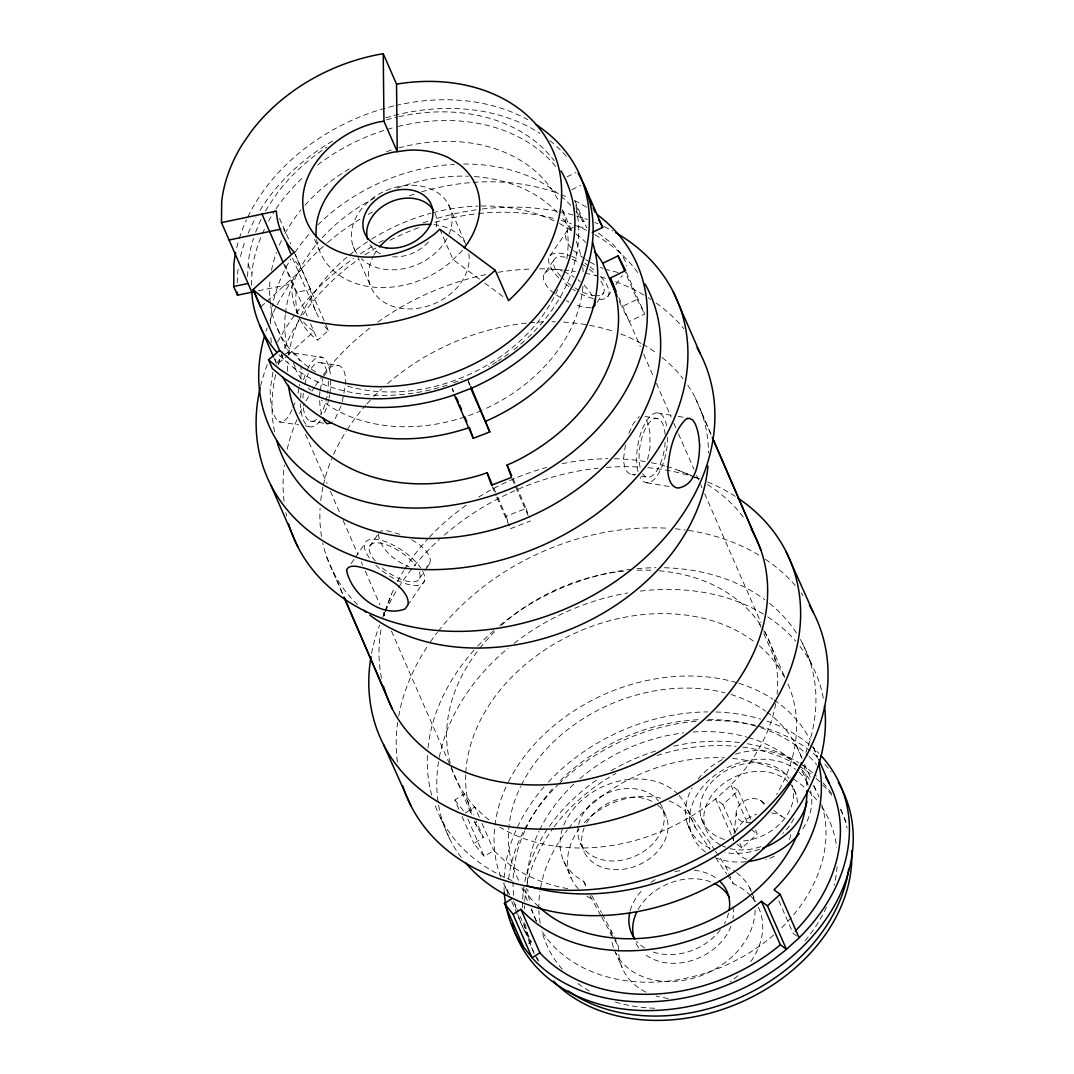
<?xml version="1.0" encoding="UTF-8"?>
<svg xmlns="http://www.w3.org/2000/svg" width="1074" height="1074" viewBox="0 0 1074 1074"><rect width="100%" height="100%" fill="white"/><g stroke="black" fill="none" stroke-linecap="round" stroke-linejoin="round"><path stroke-width="0.75" stroke-dasharray="5 3.75" d="M378.343 533.805C380.115 549.432 395.205 561.152 409.06 566.763M237.179 282.932L237.743 272.125A184.218 141.943 -23.6 0 1 238.374 267.453M247.544 276.515L248.295 262.284A169.303 130.451 -23.6 0 1 253.504 238.334M251.343 285.214L252.095 270.984A169.303 130.451 -23.6 0 1 261.72 235.139M319.475 396.507L319.931 391.607M733.354 840.392L733.851 835.612M734.025 834.015L736.187 813.286M300.639 378.384L301.042 375.457A35.012 16.66 -72.7 0 0 300.935 367.429M425.156 570.281L429.734 563.608L430.379 559.661C428.177 550.009 418.994 543.994 410.926 539.363M298.022 393.312L299.163 387.19M320.092 389.983L322.979 378.035M272.903 372.181L270.111 390.144L270.514 399.179A34.999 11.264 -89.3 0 0 279.025 421.827L298.76 424.861M625.43 444.985L623.605 458.209A29.535 14.056 -72.7 0 0 631.807 474.601L634.895 475.124M299.458 385.66L299.834 384.25M647.595 459.484L650.065 447.402L649.81 432.272A29.401 9.465 -89.3 0 0 644.427 417.343M342.244 401.703L345.68 383.807A29.481 14.029 -72.7 0 0 338.699 365.442L321.139 362.757M384.505 612.583L382.747 617.188A223.311 172.068 -23.6 0 1 384.653 612.878M385.096 611.052L391.54 594.164M628.908 433.278L633.445 423.398L639.298 416.524M340.955 406.106L335.518 418.054L332.604 421.827M292.947 407.328L295.363 401.958M292.021 409.61C289.819 414.551 287.12 419.759 282.006 422.136L279.025 421.813M323.905 375.913L330.805 366.946L334.9 365.214L338.699 365.455M276.636 363.254L283.039 355.266M549.875 255.961L567.193 230.789L573.422 227.151M554.385 293.417L551.002 290.705A29.481 13.895 26.2 0 1 544.531 273.561L554.251 259.425M351.117 563.622L354.756 558.346M355.655 557.017L364.73 543.833M369.563 546.438L377.471 534.946M597.117 302.183L603.4 293.054M607.777 296.531L612.301 289.967M615.912 284.704L622.235 275.508M419.639 578.282L424.23 571.61M407.637 605.374L424.472 580.886M429.734 563.608L427.358 566.508L424.646 567.73M260.821 306.855L265.667 302.438M266.876 301.338L301.754 269.547L293.377 258.659M278.488 363.321L287.094 355.843M288.302 354.729L313.917 331.41A81.288 62.628 -23.6 0 1 303.58 322.025M300.143 319.273A81.288 62.628 -23.6 0 0 317.716 340.109L328.349 330.416L325.033 322.818M735.395 832.994L722.95 804.507L738.281 790.571L730.884 785.04L747.249 822.523M737.006 844.298L741.946 847.99L757.277 834.042L755.317 829.544M544.531 273.561C548.921 268.272 556.48 269.01 562.306 270.997M458.799 809.017L454.866 800.023L464.33 793.874L473.5 814.871M567.757 888.654A171.169 131.887 -23.6 0 1 503.021 859.348L493.785 850.447L484.253 856.488L473.862 843.493L483.327 837.358L476.131 820.872M528.636 943.616L531.227 941.952L518.782 913.464M465.257 813.005L474.789 806.963L479.38 817.462M566.978 176.834L575.919 172.511M571.771 189.695L580.698 185.372M576.053 211.699A169.303 130.451 -23.6 0 1 583.007 221.754L585.974 220.318M619.107 300.774L621.725 306.775L637.083 299.337L625.283 272.353M626.33 272.044L644.668 314.024L629.31 321.462L621.725 306.775M512.969 478.534L526.072 508.526L506.082 516.258L497.571 496.765M453.443 382.868L462.451 379.377M510.499 528.677L530.475 520.93M285.456 353.628L288.799 352.393L322.562 357.441M258.351 290.812L292.37 283.684A81.288 62.628 -23.6 0 0 298.384 314.588M283.657 263.734L296.169 292.383L310.547 289.362L310.883 293.981A112.367 86.578 -23.6 0 0 319.971 319.542M590.861 307.862L583.222 307.231L574.254 304.398M578.027 226.627L586.028 227.889M310.05 421.062L324.187 423.237M305.338 425.868L308.627 426.378M657.597 412.913L671.881 415.329M678.231 416.39L687.749 418.001M644.991 416.443L657.073 418.471M641.071 476.171L647.246 477.205M646.736 482.763L669.773 486.643M618.087 272.514L604.434 269.05M399.797 534.261L388.358 531.08A29.817 11.089 37.4 0 0 380.236 531.469M678.325 470.318L693.71 476.494M695.24 477.111L701.389 479.568M563.89 271.413L574.295 277.079M600.393 267.332L603.078 268.473M566.508 300.68L568.952 302.049M590.082 262.029L595.103 264.902M556.627 295.229L561.917 298.424M584.39 258.78L573.986 250.94A35.012 16.499 26.2 0 1 567.193 230.789M585.679 259.586L588.257 261.183M598.325 233.071L612.865 244.214L618.664 250.685A34.986 11.049 42.7 0 1 626.652 265.802M479.46 279.173L453.053 259.626L439.763 229.192M484.75 283.093L504.552 297.753M760.473 800.466L767.118 805.433M773.777 810.4L781.765 816.361M722.95 804.507L715.539 798.975L731.26 834.968M751.102 829.437L757.277 834.042M796.693 935.991L793.042 933.266L777.979 898.777M578.027 279.79L580.416 281.764M279.039 354.742A169.303 130.451 -23.6 0 0 283.429 359.172L294.33 368.342L306.546 376.289A169.303 130.451 -23.6 0 0 450.436 384.036M328.349 330.416L325.221 327.02A112.367 86.578 -23.6 0 1 321.596 322.093M584.081 285.053L587.747 289.255A29.454 9.304 42.7 0 1 594.043 299.445M454.866 800.023L464.21 811.716M679.023 795.378A67.085 51.686 -23.6 0 1 687.642 810.011L714.532 849.829M715.459 851.212L725.648 866.315L728.185 872.115M687.642 810.011L695.24 827.396L710.075 849.373M715.633 857.616L726.762 874.088M727.689 875.471L733.247 883.701A74.522 57.419 -23.6 0 1 749.934 895.166M659.154 570.791A171.169 131.887 -23.6 0 1 759.197 623.068L763.158 629.673M763.95 630.988L766.326 634.949A171.169 131.887 -23.6 0 1 777.066 693.965M763.789 633.566L778.194 666.551L785.322 678.432L764.312 630.344M474.278 821.113A171.169 131.887 -23.6 0 0 476.91 826.658L483.327 837.358M677.936 794.223A67.085 51.686 -23.6 0 0 580.779 801.231A67.085 51.686 -23.6 0 0 583.612 881.257L586.847 886.949M591.693 895.474L601.4 912.538M602.205 913.961L613.63 935.4M589.948 895.756L600.916 915.719M601.722 917.142L613.845 938.461M614.65 939.884L618.691 947A74.522 57.419 -23.6 0 0 618.637 951.564M637.083 299.337L644.668 314.024M802.681 643.782L812.186 665.518M618.825 297.471L640.305 346.499M643.662 354.178L653.717 377.189M656.389 383.324L671.143 417.088M673.828 423.223L677.842 432.419M678.513 433.963L693.925 469.244M696.61 475.379L699.966 483.058M700.637 484.589L701.98 487.663M704.651 493.798L760.969 622.678M574.872 200.919L586.659 227.903M759.197 623.068L761.171 627.578M813.515 747.611L817.448 756.606M575.798 205.268L583.007 221.754M562.4 209.591L571.65 230.776M796.827 746.551L802.063 758.553M804.681 764.554L810.575 778.046M813.85 785.537L815.824 790.034M806.319 780.637L808.225 784.973M796.049 794.371L792.25 785.671A48.384 37.281 -23.6 0 1 743.154 840.982M738.281 790.571L751.384 820.549M739.973 843.493L741.946 847.99M731.918 836.458L733.878 840.955M749.437 887.299L751.344 891.648M751.975 893.098L755.774 901.798M448.69 204.986L465.136 242.617M728.816 873.565L733.247 883.701M701.295 818.267L705.094 826.953M687.226 823.302L691.025 832.001M662.859 809.138L666.659 817.838M512.137 478.95L529.173 517.923M468.264 380.626L470.224 385.136M452.409 388.533L453.711 391.54M493.637 487.771L496.913 495.275M492.161 486.697L496.094 495.691M496.738 497.195L509.183 525.683M353.333 246.752L356.622 254.283M357.28 255.787L370.436 285.885M580.39 843.184L584.189 851.883M314.615 239.435L319.273 250.094M614.261 936.85L618.691 947M614.462 950.101L622.061 967.486M583.612 881.257L586.149 887.057M563.769 861.147L571.368 878.545M279.522 218.344L290.598 243.704M295.256 254.363L310.547 289.362M294.155 252.162L324.361 321.287M292.531 258.216L315.796 311.473M284.785 264.741L307.218 316.065M310.561 323.744L317.716 340.109M296.343 310.574L297.619 313.474M293.215 362.421L296.384 369.671M277.253 328.241L288.49 353.964M521.87 887.768L528.421 902.764M531.039 908.765L537.591 923.761M248.175 264.674L251.974 273.373M281.536 354.823L283.429 359.172M481.998 823.463L493.785 850.447M513.547 901.475L518.124 911.96M505.183 886.721L508.458 894.226M511.734 901.717L524.179 930.205M274.206 358.488L276.166 362.985M305.54 434.393L327.02 483.568M330.376 491.248L340.445 514.298M343.13 520.434L357.897 554.238M361.253 561.93L362.596 564.991M365.281 571.14L380.048 604.944M383.405 612.623L384.747 615.697M391.46 631.069L450.53 766.272M451.201 767.816L471.674 814.669M474.95 822.16L476.91 826.658M467.875 819.006L484.253 856.488M462.075 816.509L473.862 843.493M440.555 817.824L450.046 839.573M695.254 397.877L711.203 434.809M701.631 412.778L711.606 435.856M326.738 557.03L343.344 595.493M333.115 571.932L343.089 595.009M526.072 508.526L529.375 517.829M468.049 380.72L469.7 385.365M506.082 516.258L509.398 525.575M452.087 388.681L453.188 391.768M283.952 228.493L284.18 231.568M319.663 400.763L319.985 405.314A29.468 9.478 -89.3 0 0 322.818 417.705M576 207.725A169.303 130.451 -23.6 0 1 525.602 339.814M524.461 340.861A169.303 130.451 -23.6 0 1 512.379 350.903M508.593 353.749A169.303 130.451 -23.6 0 1 498.094 360.971M496.752 361.831A169.303 130.451 -23.6 0 1 488.509 366.798M262.325 233.716A169.303 130.451 -23.6 0 1 264.929 228.077M268.554 221.096A169.303 130.451 -23.6 0 1 275.172 210.142M276.072 208.799A169.303 130.451 -23.6 0 1 304.466 176.096M317.689 165.007A169.303 130.451 -23.6 0 1 394.99 127.256M398.078 126.464A169.303 130.451 -23.6 0 1 556.104 167.007M276.031 361.911A169.303 130.451 -23.6 0 1 275.078 359.011M271.386 342.619A169.303 130.451 -23.6 0 1 270.581 334.927M270.393 323.972A169.303 130.451 -23.6 0 1 272.917 303.284M273.628 300.089A169.303 130.451 -23.6 0 1 290.732 259.062M295.068 252.283A169.303 130.451 -23.6 0 1 310.319 232.803M317.837 224.922A169.303 130.451 -23.6 0 1 454.396 164.322M463.646 164.027A169.303 130.451 -23.6 0 1 559.755 194.985M560.964 196.005A169.303 130.451 -23.6 0 1 574.12 209.296M562.695 210.853A154.401 118.959 -23.6 0 1 566.75 259.68M557.715 289.631A154.401 118.959 -23.6 0 1 345.304 385.459M315.581 371.98A154.401 118.959 -23.6 0 1 270.742 305.768M270.514 304.211A154.401 118.959 -23.6 0 1 270.245 278.528M271.494 270.353A154.401 118.959 -23.6 0 1 276.474 252.336M279.321 245.114A154.401 118.959 -23.6 0 1 281.938 239.395M284.865 233.743A154.401 118.959 -23.6 0 1 301.056 209.833M305.003 205.201A154.401 118.959 -23.6 0 1 349.923 168.497M386.546 151.676A154.401 118.959 -23.6 0 1 392.681 149.689M398.857 147.903A154.401 118.959 -23.6 0 1 558.44 200.825M576.214 241.274A154.401 118.959 -23.6 0 1 581.276 257.679M582.752 267.023A154.401 118.959 -23.6 0 1 583.142 271.789M582.954 286.302A154.401 118.959 -23.6 0 1 482.857 409.919M481.38 410.577A154.401 118.959 -23.6 0 1 466.317 416.417M464.787 416.927A154.401 118.959 -23.6 0 1 321.354 400.105M310.628 390.345A154.401 118.959 -23.6 0 1 308.466 387.996M301.606 379.35A154.401 118.959 -23.6 0 1 293.081 364.448M289.175 354.272A154.401 118.959 -23.6 0 1 285.268 314.95M285.442 313.313A154.401 118.959 -23.6 0 1 318.199 242.294M322.24 237.716A154.401 118.959 -23.6 0 1 375.001 197.844M397.192 188.084A154.401 118.959 -23.6 0 1 468.398 176.23M474.453 176.552A154.401 118.959 -23.6 0 1 557.446 212.531M562.669 218.505A154.401 118.959 -23.6 0 1 572.214 232.843M435.077 213.377A36.221 27.897 -23.6 0 1 435.601 229.474M428.378 241.999A36.221 27.897 -23.6 0 1 389.822 256.552M380.236 253.719A36.221 27.897 -23.6 0 1 368.744 242.429M468.855 253.733A52.102 40.154 -23.6 0 1 410.872 308.923A52.102 40.154 -23.6 0 1 373.188 256.364M373.846 255.142A52.102 40.154 -23.6 0 1 377.726 249.195M433.842 224.627A52.102 40.154 -23.6 0 1 465.794 244.12M356.608 253.169A52.102 40.154 -23.6 0 1 398.884 186.514A52.102 40.154 -23.6 0 1 449.107 234.105M446.999 238.549A52.102 40.154 -23.6 0 1 361.334 258.767M298.022 313.662A81.288 62.628 -23.6 0 1 296.169 292.383M240.509 256.498A184.218 141.943 -23.6 0 1 245.181 240.871M248.215 233.125A184.218 141.943 -23.6 0 1 256.028 217.163M260.029 210.37A184.218 141.943 -23.6 0 1 334.202 140.036M385.673 117.845A184.218 141.943 -23.6 0 1 539.9 133.364M550.089 140.721A184.218 141.943 -23.6 0 1 567.569 157.838M236.71 247.799A184.218 141.943 -23.6 0 1 238.804 239.972M239.287 238.415A184.218 141.943 -23.6 0 1 246.456 219.808M247.906 216.747A184.218 141.943 -23.6 0 1 394.198 105.856M395.742 105.494A184.218 141.943 -23.6 0 1 527.884 119.724M255.652 232.132A169.303 130.451 -23.6 0 1 261.13 219.378M265.52 211.014A169.303 130.451 -23.6 0 1 268.782 205.523L277.978 192.139A169.303 130.451 -23.6 0 1 326.845 147.111M386.559 119.818A169.303 130.451 -23.6 0 1 397.38 117.039M398.937 116.69A169.303 130.451 -23.6 0 1 554.197 160.738M462.303 250.282A84.685 65.259 -23.6 0 1 460.236 252.699L449.751 262.835A84.685 65.259 -23.6 0 1 366.65 286.181A84.685 65.259 -23.6 0 1 316.481 238.656M311.406 368.194A29.777 12.056 -81.3 0 1 327.624 374.396M328.308 381.136A29.777 12.056 -81.3 0 1 327.583 393.232M327.06 396.293A29.777 12.056 -81.3 0 1 320.562 414.443M316.521 419.357A29.777 12.056 -81.3 0 1 302.949 404.106M302.895 398.253A29.777 12.056 -81.3 0 1 303.848 389.043M304.761 384.505A29.777 12.056 -81.3 0 1 308.439 373.524M307.446 369.335A35.361 14.311 -81.3 0 1 330.564 376.652M330.711 380.021A35.361 14.311 -81.3 0 1 329.825 393.527M329.584 395.057A35.361 14.311 -81.3 0 1 329.033 398.078M328.711 399.568A35.361 14.311 -81.3 0 1 323.744 414.483M320.173 420.646A35.361 14.311 -81.3 0 1 300.478 403.797M300.586 397.89A35.361 14.311 -81.3 0 1 301.606 388.761M303.58 379.834A35.361 14.311 -81.3 0 1 306.157 372.248M638.037 471.58A35.361 14.58 -80.4 0 1 646.843 420.404A35.361 14.58 -80.4 0 1 667.129 428.405M667.692 437.172A35.361 14.58 -80.4 0 1 657.355 475.46A35.361 14.58 -80.4 0 1 640.185 477.406M293.242 352.93A35.012 16.66 -72.7 0 1 299.512 360.716M799.929 646.293A200.986 154.857 -23.6 0 1 823.785 700.946M461.296 857.482A200.986 154.857 -23.6 0 1 439.024 758.915M439.32 757.371A200.986 154.857 -23.6 0 1 508.056 648.213M514.218 643.245A200.986 154.857 -23.6 0 1 627.78 592.942M640.305 591.103A200.986 154.857 -23.6 0 1 766.514 616.073M767.829 616.919A200.986 154.857 -23.6 0 1 795.753 641.205M787.954 683.977A171.169 131.887 -23.6 0 1 776.542 794.465M471.473 813.971A171.169 131.887 -23.6 0 1 465.727 774.045M465.807 772.461A171.169 131.887 -23.6 0 1 576.443 632.519A171.169 131.887 -23.6 0 1 755.465 642.708M759.211 645.743A171.169 131.887 -23.6 0 1 778.194 666.551M687.803 385.284A200.986 154.857 -23.6 0 1 708.518 453.107M357.548 604.675A200.986 154.857 -23.6 0 1 322.75 542.934M321.515 536.503A200.986 154.857 -23.6 0 1 320.079 508.284M320.737 500.578A200.986 154.857 -23.6 0 1 323.019 486.629M323.355 485.072A200.986 154.857 -23.6 0 1 331.772 458.773M333.638 454.45A200.986 154.857 -23.6 0 1 346.258 431.09M347.117 429.748A200.986 154.857 -23.6 0 1 365.778 405.167M366.878 403.931A200.986 154.857 -23.6 0 1 372.557 397.823M373.725 396.628A200.986 154.857 -23.6 0 1 381.7 388.855M387.539 383.619A200.986 154.857 -23.6 0 1 528.059 322.938M529.616 322.791A200.986 154.857 -23.6 0 1 543.619 321.891M551.969 321.77A200.986 154.857 -23.6 0 1 555.285 321.811M563.528 322.119A200.986 154.857 -23.6 0 1 614.892 331.866M620.745 333.974A200.986 154.857 -23.6 0 1 641.393 343.546M642.789 344.324A200.986 154.857 -23.6 0 1 657.315 353.749M662.215 357.535A200.986 154.857 -23.6 0 1 683.01 378.666M381.538 678.258A200.986 154.857 -23.6 0 1 381.23 628.196M384.022 615.778A200.986 154.857 -23.6 0 1 384.895 612.677M385.365 611.133A200.986 154.857 -23.6 0 1 394.722 587.183M397.501 581.638A200.986 154.857 -23.6 0 1 403.703 570.71M404.536 569.354A200.986 154.857 -23.6 0 1 428.244 538.396M429.385 537.175A200.986 154.857 -23.6 0 1 466.653 504.955M478.709 497.02A200.986 154.857 -23.6 0 1 546.585 467.445M562.158 463.713A200.986 154.857 -23.6 0 1 607.763 458.705M614.422 458.732A200.986 154.857 -23.6 0 1 645.192 461.565M651.462 462.719A200.986 154.857 -23.6 0 1 665.168 466.035M666.672 466.465A200.986 154.857 -23.6 0 1 697.711 478.937M707.377 484.508A200.986 154.857 -23.6 0 1 745.074 519.521M286.597 516.044A223.311 172.068 -23.6 0 1 285.899 512.822M284.06 501.357A223.311 172.068 -23.6 0 1 284.341 465.096M287.188 449.294A223.311 172.068 -23.6 0 1 297.028 419.397M299.579 413.651A223.311 172.068 -23.6 0 1 304.573 403.703M306.103 400.884A223.311 172.068 -23.6 0 1 308.507 396.695M311.89 391.137A223.311 172.068 -23.6 0 1 314.548 387.002M315.461 385.633A223.311 172.068 -23.6 0 1 322.16 376.195M323.167 374.866A223.311 172.068 -23.6 0 1 369.899 328.053M377.793 322.16A223.311 172.068 -23.6 0 1 486.603 274.434M497.893 272.34A223.311 172.068 -23.6 0 1 531.684 268.997M539.645 268.862A223.311 172.068 -23.6 0 1 562.185 269.883M563.85 270.044A223.311 172.068 -23.6 0 1 575.342 271.48M585.021 273.185A223.311 172.068 -23.6 0 1 596.043 275.682M600.675 276.917A223.311 172.068 -23.6 0 1 606.756 278.73M615.671 281.777A223.311 172.068 -23.6 0 1 646.83 296.84M648.199 297.699A223.311 172.068 -23.6 0 1 650.898 299.431M656.16 303.029A223.311 172.068 -23.6 0 1 683.856 328.698M775.71 703.631A171.169 131.887 -23.6 0 1 741.261 773.777L729.743 786.275L716.922 797.928L702.96 808.601A171.169 131.887 -23.6 0 1 499.866 827.195M489.046 819.878A171.169 131.887 -23.6 0 1 484.025 815.864L473.782 805.997L465.042 795.055L457.913 783.174A171.169 131.887 -23.6 0 1 450.624 764.621M450.207 763.144A171.169 131.887 -23.6 0 1 478.762 649.555M479.796 648.24A171.169 131.887 -23.6 0 1 494.51 631.861M501.343 625.39A171.169 131.887 -23.6 0 1 626.236 570.912M637.177 570.24A171.169 131.887 -23.6 0 1 654.147 570.428M287.523 371.201A171.169 131.887 -23.6 0 1 287.939 361.629M288.664 355.185A171.169 131.887 -23.6 0 1 300.143 317.072M300.814 315.649A171.169 131.887 -23.6 0 1 348.231 256.055M349.453 255.048A171.169 131.887 -23.6 0 1 370.235 240.012M371.604 239.153A171.169 131.887 -23.6 0 1 430.983 213.243M432.553 212.827A171.169 131.887 -23.6 0 1 478.091 206.087M481.192 206.02A171.169 131.887 -23.6 0 1 555.177 221.311M559.5 223.513A171.169 131.887 -23.6 0 1 574.805 233.139M576.107 234.105A171.169 131.887 -23.6 0 1 585.854 242.362M635.741 474.211A29.71 14.137 -72.7 0 1 631.807 474.601M419.209 572.012A29.777 11.921 34.5 0 1 409.301 581.638A29.777 11.921 34.5 0 1 380.29 566.213M375.336 561.125A29.777 11.921 34.5 0 1 379.015 542.961A29.777 11.921 34.5 0 1 415.504 565.622M422.74 571.435A35.361 14.15 34.5 0 1 412.523 585.317A35.361 14.15 34.5 0 1 375.752 565.179M369.375 557.93A35.361 14.15 34.5 0 1 378.639 539.725A35.361 14.15 34.5 0 1 420.672 567.971M274.541 431.788A200.986 154.857 -23.6 0 1 275.857 373.967M278.367 364.65A200.986 154.857 -23.6 0 1 300.129 318.857M302.814 314.87A200.986 154.857 -23.6 0 1 358.354 259.398M364.945 254.874A200.986 154.857 -23.6 0 1 375.846 248.04M389.969 240.24A200.986 154.857 -23.6 0 1 421.142 226.789M434.957 222.291A200.986 154.857 -23.6 0 1 475.514 213.901M478.642 213.551A200.986 154.857 -23.6 0 1 553.674 218.358M561.165 220.438A200.986 154.857 -23.6 0 1 571.341 223.848M574.429 225.03A200.986 154.857 -23.6 0 1 586.404 230.279M594.929 234.776A200.986 154.857 -23.6 0 1 638.09 273.051M260.593 385.996A223.311 172.068 -23.6 0 1 267.52 363.925M277.602 341.975A223.311 172.068 -23.6 0 1 295.189 314.481M296.196 313.152A223.311 172.068 -23.6 0 1 353.507 258.539M360.34 253.907A223.311 172.068 -23.6 0 1 373.027 246.027M378.813 242.737A223.311 172.068 -23.6 0 1 383.203 240.361M422.914 222.936A223.311 172.068 -23.6 0 1 429.224 220.788M437.172 218.331A223.311 172.068 -23.6 0 1 480.628 209.215M482.239 209.014A223.311 172.068 -23.6 0 1 558.05 211.457M559.648 211.779A223.311 172.068 -23.6 0 1 587.236 219.526M594.969 222.506A223.311 172.068 -23.6 0 1 598.057 223.808M604.098 226.56A223.311 172.068 -23.6 0 1 612.851 231.044M640.117 467.23A29.777 12.27 -80.4 0 1 648.683 423.357A29.777 12.27 -80.4 0 1 665.115 434.849M665.142 442.126A29.777 12.27 -80.4 0 1 656.187 471.593A29.777 12.27 -80.4 0 1 642.588 473.634M266.043 331.128A200.986 154.857 -23.6 0 1 267.077 328.026M269.977 320.32A200.986 154.857 -23.6 0 1 276.488 306.117M277.213 304.734A200.986 154.857 -23.6 0 1 326.375 243.637M327.57 242.617A200.986 154.857 -23.6 0 1 361.159 218.425M368.127 214.384A200.986 154.857 -23.6 0 1 373.806 211.296M409.369 195.817A200.986 154.857 -23.6 0 1 415.504 193.75M421.652 191.857A200.986 154.857 -23.6 0 1 471.58 182.526M473.137 182.405A200.986 154.857 -23.6 0 1 558.037 193.414M561.138 194.582A200.986 154.857 -23.6 0 1 568.696 197.777M574.563 200.556A200.986 154.857 -23.6 0 1 587.089 207.591M600.796 276.662A35.361 14.15 34.5 0 1 594.889 298.894M593.184 298.532A35.361 14.15 34.5 0 1 580.591 293.726M575.342 290.826A35.361 14.15 34.5 0 1 572.724 289.188M568.938 286.583A35.361 14.15 34.5 0 1 562.977 281.831M558.749 277.844A35.361 14.15 34.5 0 1 549.351 256.78A35.361 14.15 34.5 0 1 570.321 255.787M571.838 256.377A35.361 14.15 34.5 0 1 579.692 260.15M584.927 263.305A35.361 14.15 34.5 0 1 587.478 265.023M589.962 266.822A35.361 14.15 34.5 0 1 594.674 270.648M600.863 281.12A29.777 11.921 34.5 0 1 596.808 295.766M595.6 295.739A29.777 11.921 34.5 0 1 581.464 291.537M578.805 290.181A29.777 11.921 34.5 0 1 574.832 287.872M570.952 285.281A29.777 11.921 34.5 0 1 561.783 277.454M560.829 276.434A29.777 11.921 34.5 0 1 566.119 257.33M572.254 259.237A29.777 11.921 34.5 0 1 578.846 262.311M581.504 263.815A29.777 11.921 34.5 0 1 585.424 266.325M589.196 269.077A29.777 11.921 34.5 0 1 596.835 276.058M397.393 761.963A223.311 172.068 -23.6 0 1 397.675 722.466M398.696 716.143A223.311 172.068 -23.6 0 1 428.593 644.588M430.446 641.863A223.311 172.068 -23.6 0 1 437.306 632.479M438.34 631.163A223.311 172.068 -23.6 0 1 666.954 528.193M675.304 528.824A223.311 172.068 -23.6 0 1 685.212 529.965M688.474 530.435A223.311 172.068 -23.6 0 1 759.962 555.795M765.359 559.259A223.311 172.068 -23.6 0 1 795.915 586.364M801.11 592.861A223.311 172.068 -23.6 0 1 803.057 595.533M800.385 639.486A200.986 154.857 -23.6 0 1 805.876 752.324M511.976 880.519A200.986 154.857 -23.6 0 1 434.164 802.922M431.748 795.176A200.986 154.857 -23.6 0 1 427.506 754.176M428.002 748.028A200.986 154.857 -23.6 0 1 476.547 647.367M477.688 646.145A200.986 154.857 -23.6 0 1 493.785 630.559M499.772 625.457A200.986 154.857 -23.6 0 1 630.8 569.354M637.057 568.683A200.986 154.857 -23.6 0 1 656.066 567.69M664.376 567.743A200.986 154.857 -23.6 0 1 764.742 599.654M769.655 603.44A200.986 154.857 -23.6 0 1 797.029 633.902M371.577 653.422A223.311 172.068 -23.6 0 1 379.605 625.001M385.311 611.455A223.311 172.068 -23.6 0 1 397.608 588.928M398.481 587.545A223.311 172.068 -23.6 0 1 413.02 567.381M414.081 566.079A223.311 172.068 -23.6 0 1 439.427 539.43M444.274 535.134A223.311 172.068 -23.6 0 1 598.151 468.157M606.192 467.418A223.311 172.068 -23.6 0 1 639.54 467.042M647.904 467.673A223.311 172.068 -23.6 0 1 690.971 476.051M692.488 476.52A223.311 172.068 -23.6 0 1 699.926 479.044M707.659 482.025A223.311 172.068 -23.6 0 1 735.274 496.349M813.434 746.994A169.303 130.451 -23.6 0 1 817.448 758.459M509.707 894.655A169.303 130.451 -23.6 0 1 503.84 883.996M500.86 877.028A169.303 130.451 -23.6 0 1 494.738 826.765M494.926 825.168A169.303 130.451 -23.6 0 1 507.827 783.067M508.526 781.657A169.303 130.451 -23.6 0 1 737.341 682.849M738.845 683.306A169.303 130.451 -23.6 0 1 772.877 699.174M774.22 700.073A169.303 130.451 -23.6 0 1 810.239 740.107M840.633 809.675A169.303 130.451 -23.6 0 1 846.97 825.114M537.738 960.304A169.303 130.451 -23.6 0 1 535.577 956.29M534.234 953.564A169.303 130.451 -23.6 0 1 525.495 924.472M524.407 908.98A169.303 130.451 -23.6 0 1 524.448 905.838M524.689 901.099A169.303 130.451 -23.6 0 1 526.3 888.359M526.596 886.762A169.303 130.451 -23.6 0 1 553.217 828.054M554.184 826.738A169.303 130.451 -23.6 0 1 615.832 773.455M657.073 755.465A169.303 130.451 -23.6 0 1 736.267 746.363M742.778 747.101A169.303 130.451 -23.6 0 1 797.727 765.306M799.137 766.151A169.303 130.451 -23.6 0 1 812.36 775.334M815.998 778.381A169.303 130.451 -23.6 0 1 821.717 783.738M822.818 784.852A169.303 130.451 -23.6 0 1 833.585 797.928M840.714 809.434A169.303 130.451 -23.6 0 1 847.104 828.121M539.027 961.163A169.303 130.451 -23.6 0 1 535.107 954.625M533.684 951.94A169.303 130.451 -23.6 0 1 523.83 921.653M522.555 907.772A169.303 130.451 -23.6 0 1 546.639 830.377M549.405 826.362A169.303 130.451 -23.6 0 1 598.97 778.381M611.146 770.702A169.303 130.451 -23.6 0 1 658.241 750.162M673.707 746.108A169.303 130.451 -23.6 0 1 742.496 742.966M747.289 743.732A169.303 130.451 -23.6 0 1 798.64 762.647M801.365 764.393A169.303 130.451 -23.6 0 1 816.441 776.126M823.046 782.771A169.303 130.451 -23.6 0 1 831.679 793.579M803.996 765.48A154.414 118.986 -23.6 0 1 806.936 785.779M538.53 906.55A154.414 118.986 -23.6 0 1 522.447 887.07M518.594 880.277A154.414 118.986 -23.6 0 1 520.662 786.45M521.36 785.027A154.414 118.986 -23.6 0 1 724.816 692.797M730.951 694.502A154.414 118.986 -23.6 0 1 765.494 711.082M766.836 712.035A154.414 118.986 -23.6 0 1 801.728 758.002M821.704 804.439A154.414 118.986 -23.6 0 1 793.216 915.276M791.229 917.585A154.414 118.986 -23.6 0 1 779.469 929.789M773.656 935.024A154.414 118.986 -23.6 0 1 540.625 929.211M536.221 920.968A154.414 118.986 -23.6 0 1 531.711 909.356M529.361 900.254A154.414 118.986 -23.6 0 1 527.777 889.312M527.428 882.935A154.414 118.986 -23.6 0 1 538.973 831.357M539.658 829.92A154.414 118.986 -23.6 0 1 573.946 784.007M579.759 778.771A154.414 118.986 -23.6 0 1 683.762 732.857M693.119 731.971A154.414 118.986 -23.6 0 1 746.9 737.1M748.43 737.529A154.414 118.986 -23.6 0 1 797.056 764.876M801.513 769.454A154.414 118.986 -23.6 0 1 809.393 779.321M813.582 785.926A154.414 118.986 -23.6 0 1 819.073 797.109M750.968 822.456A14.888 11.465 -23.6 0 1 736.267 814.307A14.888 11.465 -23.6 0 1 747.679 799.499A14.888 11.465 -23.6 0 1 764.366 805.084M790.598 834.646A29.777 22.943 -23.6 0 1 788.571 841.573M774.394 856.179A29.777 22.943 -23.6 0 1 765.749 859.67M746.645 859.281A29.777 22.943 -23.6 0 1 734.374 847.923M735.354 831.934A29.777 22.943 -23.6 0 1 756.687 814.267M771.548 812.843A29.777 22.943 -23.6 0 1 786.504 820.415M504.256 892.561A178.646 137.66 -23.6 0 1 503.988 882.667M504.162 877.673A178.646 137.66 -23.6 0 1 543.994 786.933M548.304 782.141A178.646 137.66 -23.6 0 1 707.726 711.901M715.781 711.995A178.646 137.66 -23.6 0 1 760.741 719.11M766.984 721.124A178.646 137.66 -23.6 0 1 809.246 744.47M810.4 745.423A178.646 137.66 -23.6 0 1 818.858 753.344M531.227 941.952A169.303 130.451 -23.6 0 1 517.843 914.766M516.178 908.899A169.303 130.451 -23.6 0 1 514.58 901.422M513.708 895.327A169.303 130.451 -23.6 0 1 524.837 830.766M525.481 829.356A169.303 130.451 -23.6 0 1 553.983 787.175M560.373 780.529A169.303 130.451 -23.6 0 1 701.497 719.58M708.249 719.473A169.303 130.451 -23.6 0 1 759.318 727.246M760.795 727.729A169.303 130.451 -23.6 0 1 808.091 755.465M809.219 756.552A169.303 130.451 -23.6 0 1 816.589 764.513M507.774 894.682A178.646 137.66 -23.6 0 1 507.962 886.372M508.633 878.841A178.646 137.66 -23.6 0 1 557.742 785.013M558.91 783.872A178.646 137.66 -23.6 0 1 698.516 721.137M706.665 720.694A178.646 137.66 -23.6 0 1 817.932 757.425M824.899 764.433A178.646 137.66 -23.6 0 1 831.155 771.924M788.813 782.355A48.384 37.281 -23.6 0 1 797.284 805.393M793.807 818.482A48.384 37.281 -23.6 0 1 782.812 833.464M760.862 846.634A48.384 37.281 -23.6 0 1 729.743 848.514M725.487 847.211A48.384 37.281 -23.6 0 1 721.486 845.506M720.224 844.849A48.384 37.281 -23.6 0 1 718.331 787.86A48.384 37.281 -23.6 0 1 787.658 781.241M810.521 790.732A63.353 48.813 -23.6 0 1 801.097 831.155M745.839 861.751A63.353 48.813 -23.6 0 1 716.694 858.126M705.551 852.085A63.353 48.813 -23.6 0 1 709.028 780.194A63.353 48.813 -23.6 0 1 795.579 769.239M799.123 772.139A63.353 48.813 -23.6 0 1 807.97 783.886M802.036 771.374A63.353 48.813 -23.6 0 1 807.366 784.906M759.573 849.306A63.353 48.813 -23.6 0 1 724.883 852.608M709.901 848.165A63.353 48.813 -23.6 0 1 692.153 787.806M698.127 779.039A63.353 48.813 -23.6 0 1 723.272 759.09M735.542 754.123A63.353 48.813 -23.6 0 1 797.472 765.547M724.494 839.425A48.384 37.281 -23.6 0 1 714.532 779.174A48.384 37.281 -23.6 0 1 788.974 778.596M821.65 806.708A154.401 118.959 -23.6 0 1 836.686 847.413M837.116 866.651A154.401 118.959 -23.6 0 1 834.095 885.379M826.47 907.1A154.401 118.959 -23.6 0 1 804.587 941.361M654.751 1008.231A154.401 118.959 -23.6 0 1 613.361 1001.411M589.425 991.047A154.401 118.959 -23.6 0 1 575.073 981.381M562.252 969.231A154.401 118.959 -23.6 0 1 541.833 930.916M540.195 923.251A154.401 118.959 -23.6 0 1 538.893 910.618M538.839 909.02A154.401 118.959 -23.6 0 1 540.007 891.151M540.544 887.876A154.401 118.959 -23.6 0 1 567.394 829.84M568.428 828.524A154.401 118.959 -23.6 0 1 724.494 757.855M732.683 758.459A154.401 118.959 -23.6 0 1 790.639 777.214M793.122 778.798A154.401 118.959 -23.6 0 1 806.077 788.786M807.259 789.873A154.401 118.959 -23.6 0 1 817.985 801.62M660.255 803.54A44.665 34.408 -23.6 0 1 627.135 858.999A44.665 34.408 -23.6 0 1 578.362 826.201M578.698 824.577A44.665 34.408 -23.6 0 1 614.019 790.732A44.665 34.408 -23.6 0 1 658.469 800.989M728.548 913.128A52.102 40.154 -23.6 0 1 724.386 923.627M720.359 929.802A52.102 40.154 -23.6 0 1 653.274 952.034M644.655 948.006A52.102 40.154 -23.6 0 1 636.627 941.24M630.196 910.752A52.102 40.154 -23.6 0 1 642.99 889.299M651.045 882.425A52.102 40.154 -23.6 0 1 657.583 878.304M674.955 871.645A52.102 40.154 -23.6 0 1 682.487 870.37M694.301 870.289A52.102 40.154 -23.6 0 1 718.211 879.767M758.392 907.302A74.522 57.419 -23.6 0 1 749.746 963.002M737.878 975.756A74.522 57.419 -23.6 0 1 730.132 981.811M668.135 998.417A74.522 57.419 -23.6 0 1 656.281 996.081M645.89 992.081A74.522 57.419 -23.6 0 1 618.718 953.081M750.968 896.266A74.522 57.419 -23.6 0 1 755.519 902.16M591.21 898.656A67.085 51.686 -23.6 0 1 585.531 895.206M578.282 888.856A67.085 51.686 -23.6 0 1 579.128 828.886M584.296 822.684A67.085 51.686 -23.6 0 1 663.356 798.881M669.035 800.842A67.085 51.686 -23.6 0 1 695.24 827.396M657.825 805.178A44.665 34.408 -23.6 0 1 632.653 867.188A44.665 34.408 -23.6 0 1 584.135 828.081M586.605 823.006A44.665 34.408 -23.6 0 1 655.194 803.258M732.898 906.912A52.102 40.154 -23.6 0 1 732.978 918.794M730.924 926.365A52.102 40.154 -23.6 0 1 691.884 960.492A52.102 40.154 -23.6 0 1 643.568 953.081M638.614 947.644A52.102 40.154 -23.6 0 1 635.096 941.348M638.104 909.477A52.102 40.154 -23.6 0 1 711.364 882.143M753.384 896.803A74.522 57.419 -23.6 0 1 754.633 902.616M755.129 910.134A74.522 57.419 -23.6 0 1 695.67 977.488A74.522 57.419 -23.6 0 1 615.671 952.772M613.415 947.349A74.522 57.419 -23.6 0 1 611.63 940.153M611.119 935.696A74.522 57.419 -23.6 0 1 611.093 929.601M725.648 866.315A74.522 57.419 -23.6 0 1 735.354 871.806M736.603 872.719A74.522 57.419 -23.6 0 1 752.485 893.998"/><path stroke-width="1.5" d="M560.99 170.887A169.303 130.451 -23.6 0 1 533.187 319.824A169.303 130.451 -23.6 0 1 361.978 385.781L345.935 383.391A169.303 130.451 -23.6 0 1 302.747 367.59L290.53 359.642L279.629 350.473L253.034 289.604L294.155 252.162C283.697 241.126 277.253 226.278 276.354 211.095L221.472 222.613L221.7 201.415A169.303 130.451 -23.6 0 1 242.187 144.641L251.397 131.27A169.303 130.451 -23.6 0 1 383.243 53.7L396.534 84.134L397.246 151.662L383.942 121.228L383.243 53.7M780.368 944.784A169.303 130.451 -23.6 0 1 539.873 952.772L532.073 957.766L513.077 914.283L520.877 909.289A169.303 130.451 -23.6 0 0 761.372 901.314L780.368 944.784L786.436 949.322L767.44 905.838L780.127 894.32L774.045 889.782A169.303 130.451 -23.6 0 0 818.603 762.889M578.094 173.142L583.961 184.473A184.218 141.943 -23.6 0 1 471.526 388.17L453.55 395.138A184.218 141.943 -23.6 0 1 296.988 386.707L283.697 378.061L272.326 368.489L268.527 359.79L279.629 350.473M330.98 422.847L327.328 423.72A29.468 9.478 -89.3 0 1 322.818 417.705M260.633 307.003L253.222 289.47M592.136 307.714L594.432 306.103A29.454 9.304 42.7 0 0 594.54 300.868M523.441 946.946L504.444 903.462L512.231 898.468M592.257 232.454L602.675 227.419L583.679 183.936M594.459 251.517A171.169 131.887 -23.6 0 1 600.111 258.928L602.729 263.291L618.087 255.867L625.672 270.554L610.314 277.991L612.663 283.496A171.169 131.887 -23.6 0 1 513.117 462.438L507.076 465.042L511.479 477.447L491.503 485.193L487.086 472.775L479.742 475.272A171.169 131.887 -23.6 0 1 288.423 385.324M454.289 394.856L473.285 438.34L489.798 431.936L470.882 386.627M229.071 239.999L280.757 229.165M235.676 252.497A184.218 141.943 -23.6 0 0 233.944 263.439L233.702 286.49L248.067 283.482M233.702 286.49L237.502 295.189L255.102 291.497M383.942 121.228L380.008 121.751A84.685 65.259 -23.6 0 0 308.319 225.016A84.685 65.259 -23.6 0 0 436.447 232.4L439.763 229.192L495.208 270.245L508.512 300.68A169.303 130.451 -23.6 0 0 550.264 145.111A169.303 130.451 -23.6 0 0 396.534 84.134M761.372 901.314L767.44 905.838M253.034 289.604L263.935 298.773L276.152 306.721A169.303 130.451 -23.6 0 0 319.34 322.522L335.397 324.912A169.303 130.451 -23.6 0 0 495.208 270.245M268.527 359.79L279.898 369.362L293.189 378.008A184.218 141.943 -23.6 0 0 541.484 328.631A184.218 141.943 -23.6 0 0 536.101 124.665M504.444 903.462L513.077 914.283M598.486 219.324L602.675 227.419M290.705 253.491L286.677 243.489M785.899 551.217L813.3 612.368M383.525 744.604L410.939 805.755M673.21 291.712L700.181 353.427M618.087 255.867L624.638 270.849M589.841 200.288L591.814 204.785M593.116 207.779L595.09 212.276M610.314 277.991L616.207 291.484M602.729 263.291L617.134 296.276M818.75 759.6L829.235 783.59M780.127 894.32L799.123 937.803M507.076 465.042L511.667 475.54M470.801 388.452L489.798 431.936M456.329 397.528L458.303 402.025M459.605 405.032L461.578 409.53M464.854 417.021L466.814 421.518M487.086 472.775L492.335 484.777M261.989 214.115L282.986 262.19M221.472 222.613L251.866 292.182L252.39 299.136A169.303 130.451 -23.6 0 0 276.958 352.447M520.877 909.289L539.873 952.772M259.787 325.503L273.548 356.984M270.836 485.086L297.807 546.814M712.532 437.883L754.378 534.798M712.263 437.4L760.768 549.7M344.016 597.023L385.861 693.952M344.418 598.084L392.252 708.853M473.285 438.34L469.432 427.519A169.303 130.451 -23.6 0 1 282.784 377.162M237.273 292.155L237.502 295.189M592.526 242.415A169.303 130.451 -23.6 0 1 485.945 421.115M367.577 239.301A36.221 27.897 -23.6 0 1 390.533 201.966A36.221 27.897 -23.6 0 1 433.56 210.397M379.538 246.926A52.102 40.154 -23.6 0 1 430.942 224.412M464.277 247.826A84.685 65.259 -23.6 0 0 458.96 164.094L448.234 157.556A84.685 65.259 -23.6 0 0 407.972 150.239L393.299 152.186A84.685 65.259 -23.6 0 0 316.306 237.179M824.483 705.833A200.986 154.857 -23.6 0 1 693.066 894.467A200.986 154.857 -23.6 0 1 465.404 862.623M707.954 466.143A200.986 154.857 -23.6 0 1 576.926 626.491A200.986 154.857 -23.6 0 1 369.805 615.134M366.153 612.274A200.986 154.857 -23.6 0 1 363.791 610.314M751.276 529.106A200.986 154.857 -23.6 0 1 633.338 764.594A200.986 154.857 -23.6 0 1 383.445 686.192M615.684 232.642A223.311 172.068 -23.6 0 1 540.678 546.169A223.311 172.068 -23.6 0 1 260.217 387.58M697.039 347.667A223.311 172.068 -23.6 0 1 566.75 608.287A223.311 172.068 -23.6 0 1 288.691 524.018M645.085 284.046A200.986 154.857 -23.6 0 1 526.341 518.124A200.986 154.857 -23.6 0 1 276.891 441.293M597.399 214.693A200.986 154.857 -23.6 0 1 499.799 492.912A200.986 154.857 -23.6 0 1 264.607 335.759M809.353 605.186A223.311 172.068 -23.6 0 1 682.809 865.953A223.311 172.068 -23.6 0 1 402.79 786.101M801.526 762.661A200.986 154.857 -23.6 0 1 526.784 885.728M737.945 498.108A223.311 172.068 -23.6 0 1 652.482 806.077A223.311 172.068 -23.6 0 1 371.013 656.576M851.628 850.729A169.303 130.451 -23.6 0 1 740.375 1002.498A169.303 130.451 -23.6 0 1 553.392 981.126M848.782 868.477A169.303 130.451 -23.6 0 1 738.482 998.162A169.303 130.451 -23.6 0 1 568.361 991.074M807.004 790.598A154.414 118.986 -23.6 0 1 705.497 922.378A154.414 118.986 -23.6 0 1 539.725 907.637M821.1 755.734A178.646 137.66 -23.6 0 1 799.472 937.481L786.087 949.644A178.646 137.66 -23.6 0 1 532.315 958.062L523.199 946.65A178.646 137.66 -23.6 0 1 504.256 892.561M825.517 776.958A169.303 130.451 -23.6 0 1 795.216 931.077M838.364 782.624A178.646 137.66 -23.6 0 1 734.71 992.121A178.646 137.66 -23.6 0 1 511.949 923.586M799.217 833.585A63.353 48.813 -23.6 0 1 747.423 861.59M807.017 801.499A63.353 48.813 -23.6 0 1 762.701 848.178M719.338 880.761A52.102 40.154 -23.6 0 1 729.179 910.094M634.815 938.944A52.102 40.154 -23.6 0 1 629.82 912.269M634.116 938.636A52.102 40.154 -23.6 0 1 636.828 911.92M714.277 883.446A52.102 40.154 -23.6 0 1 729.474 897.448M346.58 570.213C350.983 593.788 380.787 618.557 405.032 608.945L407.637 605.374A35.012 16.499 26.2 0 0 396.413 584.323C384.962 575.986 371.926 569.301 357.937 566.642A35.402 13.157 37.4 0 0 346.58 570.213M699.63 445.495C699.174 460.531 696.61 485.314 678.003 488.039A35.08 16.701 -72.7 0 1 667.8 469.351C669.169 451.738 673.022 432.11 685.87 419.182L689.333 418.269L692.274 419.692A34.878 11.223 -89.3 0 1 698.825 436.836L699.63 445.495M386.519 247.933A36.221 27.897 -23.6 0 0 432.312 207.859A36.221 27.897 -23.6 0 0 374.987 200.69A36.221 27.897 -23.6 0 0 386.519 247.933"/></g></svg>
